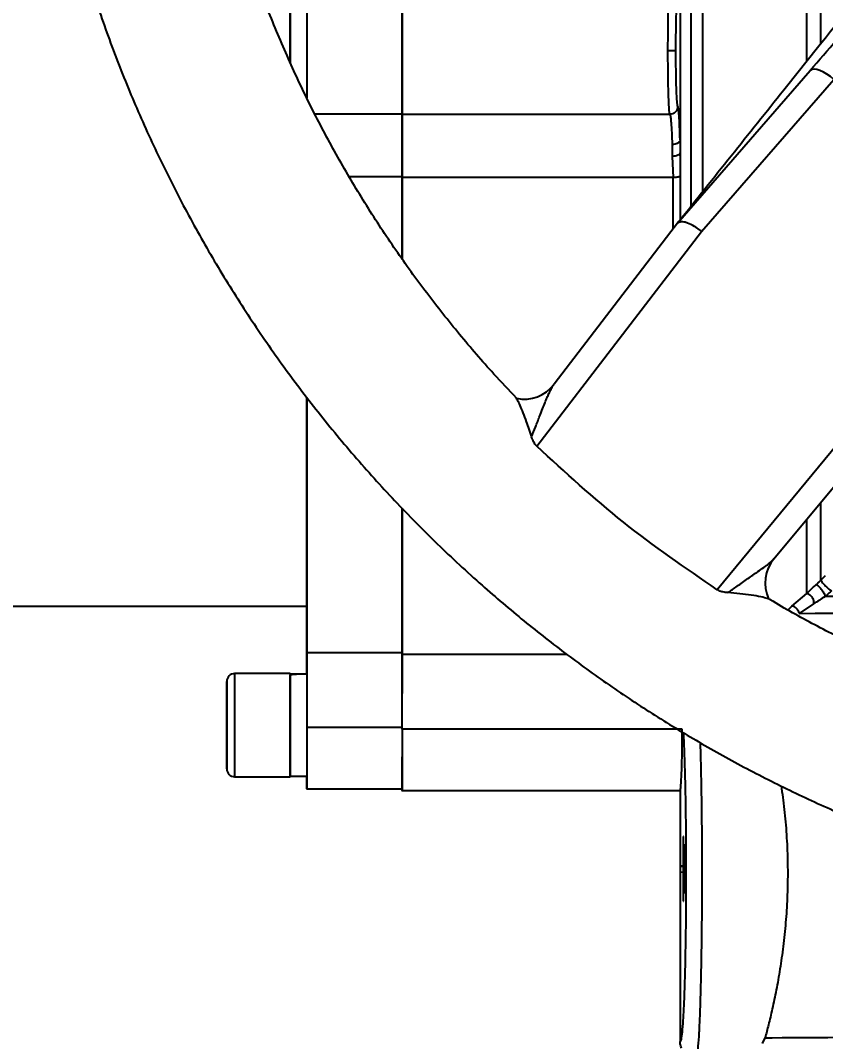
# Model space of a CAD drawing. Header units: millimetres. Extents: x 2136 to 4572, y 748 to 2471.
# Drawn here: x 2945.2 to 3046.6, y 1001 to 1129.7 of the extents above; entities that cross this region are included whole.
import ezdxf

# ---------------------------------------------------------------- set-up
doc = ezdxf.new("R2010")
doc.units = ezdxf.units.MM
doc.layers.add('AM_5', color=3, linetype='Continuous', lineweight=25)
doc.styles.add('SLDTEXTSTYLE1', font='txt.shx', dxfattribs={"width": 0.7, "bigfont": 'gbcbig.shx'})
doc.dimstyles.new('SLDDIMSTYLE12$0', dxfattribs={"dimtxt": 12, "dimasz": 10, "dimexe": 0, "dimexo": 0.0625, "dimgap": 0.875, "dimtad": 1, "dimdec": 1, "dimlfac": 1.8, "dimrnd": 1e-09, "dimzin": 12, "dimdsep": 46, "dimtxsty": 'SLDTEXTSTYLE1', "dimcen": 0.09, "dimdle": 8.16, "dimclrd": 3, "dimclre": 3, "dimadec": 0, "dimazin": 3, "dimtfac": 1, "dimtdec": 1, "dimtofl": 0, "dimtmove": 0, "dimatfit": 3, "dimfxl": 0, "dimfrac": 2, "dimtolj": 1, "dimlwd": 5, "dimlwe": 5, "dimarcsym": 0})

# ---------------------------------------------------------------- blocks, each defined once
blk = doc.blocks.new('*D74')
at = {"layer": 'AM_5', "color": 3, "lineweight": 5, "transparency": 16777216}
blk.add_line((3115.95, 1184.34), (2927.96, 1184.34), dxfattribs=at)
at = {"layer": 'AM_5', "color": 3, "linetype": 'Continuous', "lineweight": 5, "transparency": 16777216}
for p, q in [((2927.96, 1174.34), (2927.96, 952.73)), ((3070.2, 942.73), (2927.96, 942.73))]:
    blk.add_line(p, q, dxfattribs=at)
at = {"layer": 'AM_5', "color": 3, "transparency": 16777216}
for points in [[(2926.29, 1174.34), (2929.62, 1174.34), (2927.96, 1184.34)], [(2926.29, 952.73), (2929.62, 952.73), (2927.96, 942.73)]]:
    blk.add_solid(points, dxfattribs=at)
at = {"layer": 'Defpoints', "color": 0, "transparency": 16777216}
for p in [(3116.01, 1184.34), (2927.96, 942.73), (3070.27, 942.73)]:
    blk.add_point(p, dxfattribs=at)
at = {"layer": 'AM_5', "color": 0, "transparency": 16777216, "insert": (2921.08, 1010.01), "char_height": 12, "attachment_point": 5, "rotation": 90, "style": 'SLDTEXTSTYLE1'}
blk.add_mtext('\\A1;245', dxfattribs=at)

msp = doc.modelspace()

# ---------------------------------------------------------------- linework, layer by layer
at = {"color": 7, "linetype": 'Continuous', "lineweight": 25}
for p, q in [((3028.254, 1137.075), (3028.254, 1125.875)), ((3028.254, 1125.875), (3028.254, 1114.675)), ((3027.947, 1104.198), (3044.633, 1123.435)), ((3030.968, 1103.131), (3047.624, 1122.293)), ((2982.241, 1117.948), (2993.254, 1117.948)), ((2993.254, 1117.898), (3026.966, 1117.898)), ((3028.254, 1114.675), (3028.254, 1113.065)), ((3027.254, 1112.595), (3027.388, 1109.94)), ((3028.255, 1112.689), (3028.185, 1112.893)), ((3028.254, 1113.065), (3028.254, 1110.041)), ((2993.254, 1110.01), (2986.62, 1110.01)), ((3027.388, 1109.94), (2993.254, 1109.94)), ((3028.254, 1110.041), (3028.254, 1104.558)), ((3028.062, 1104.364), (3012.391, 1083.894)), ((3010.214, 1076.083), (3030.968, 1103.131)), ((3054.645, 1084.3), (3032.933, 1058.015)), ((3040.066, 1061.884), (3056.507, 1081.742)), ((3045.986, 1059.215), (3046.577, 1059.807)), ((3042.311, 1055.957), (3044.218, 1057.552)), ((2840.254, 1055.943), (2981.254, 1055.943)), ((3041.851, 1055.481), (3042.311, 1055.957)), ((3045.057, 1056.241), (3043.247, 1055.027)), ((2981.254, 1050.098), (2993.254, 1050.098)), ((2993.254, 1049.902), (3013.936, 1049.901)), ((2979.154, 1047.443), (2972.154, 1047.443)), ((2971.154, 1040.943), (2971.154, 1043.943)), ((2971.154, 1043.943), (2971.154, 1043.943)), ((2971.154, 1043.943), (2971.154, 1040.943)), ((2971.154, 1040.943), (2971.154, 1037.943)), ((2971.154, 1037.943), (2971.154, 1040.943)), ((2971.154, 1040.943), (2971.154, 1040.943)), ((2993.254, 1040.663), (2981.254, 1040.663)), ((3028.534, 1040.447), (2993.254, 1040.447)), ((2971.154, 1037.943), (2971.154, 1037.943)), ((2972.154, 1034.443), (2979.154, 1034.443)), ((2979.154, 1034.503), (2981.254, 1034.503)), ((2981.254, 1032.943), (2993.254, 1032.943)), ((2993.254, 1032.711), (3028.254, 1032.711)), ((3028.254, 1032.711), (3028.254, 1001.097)), ((3028.676, 1026.931), (3028.648, 1026.929)), ((3028.648, 1026.929), (3028.648, 1023.195)), ((3028.648, 1026.929), (3028.676, 1026.929)), ((3028.676, 1018.765), (3028.676, 1026.931)), ((3028.767, 1025.959), (3028.74, 1025.957)), ((3028.74, 1025.957), (3028.74, 1019.746)), ((3028.74, 1025.957), (3028.767, 1025.957)), ((3028.767, 1019.748), (3028.767, 1025.959)), ((3028.848, 1025.007), (3028.822, 1025.005)), ((3028.822, 1025.005), (3028.822, 1020.708)), ((3028.822, 1025.005), (3028.848, 1025.005)), ((3028.848, 1020.71), (3028.848, 1025.007)), ((3028.648, 1023.195), (3028.277, 1023.173)), ((3028.277, 1023.173), (3028.277, 1022.437)), ((3028.277, 1023.173), (3028.676, 1023.173)), ((3028.277, 1022.437), (3028.648, 1022.46)), ((3028.648, 1023.195), (3028.676, 1023.195)), ((3028.648, 1022.46), (3028.648, 1018.763)), ((3028.648, 1022.46), (3028.676, 1022.46)), ((3028.74, 1019.746), (3028.767, 1019.748)), ((3028.822, 1020.708), (3028.848, 1020.71)), ((3028.648, 1018.763), (3028.676, 1018.765)), ((3038.635, 1000.847), (3038.963, 1001.562))]:
    msp.add_line(p, q, dxfattribs=at)
at = {"color": 7, "linetype": 'Continuous', "lineweight": 25, "flags": 128}
for points in [[(3044.219, 1124.618), (3044.219, 1127.623), (3044.219, 1132.756), (3044.219, 1137.856), (3044.219, 1142.899), (3044.219, 1147.861), (3044.219, 1152.719), (3044.219, 1157.45)], [(3045.986, 1126.837), (3045.986, 1126.846), (3045.986, 1132.058), (3045.986, 1137.238), (3045.986, 1142.362), (3045.986, 1147.403), (3045.986, 1152.338), (3045.986, 1157.14)], [(2981.254, 1133.938), (2981.254, 1133.685), (2981.254, 1133.061), (2981.254, 1132.096), (2981.254, 1130.836), (2981.254, 1129.342), (2981.254, 1127.684), (2981.254, 1125.943), (2981.254, 1124.202), (2981.254, 1122.544), (2981.254, 1121.05), (2981.254, 1119.968)], [(2993.254, 1117.948), (2993.254, 1118.2), (2993.254, 1118.824), (2993.254, 1119.789), (2993.254, 1121.05), (2993.254, 1122.544), (2993.254, 1124.202), (2993.254, 1125.943), (2993.254, 1127.684), (2993.254, 1129.342), (2993.254, 1130.836), (2993.254, 1132.096), (2993.254, 1133.061), (2993.254, 1133.685), (2993.254, 1133.938)], [(3031.083, 1133.378), (3031.083, 1128.261), (3031.083, 1123.133), (3031.083, 1118.016), (3031.083, 1112.935), (3031.083, 1108.11)], [(2979.154, 1132.443), (2979.154, 1132.399), (2979.154, 1132.051), (2979.154, 1131.374), (2979.154, 1130.403), (2979.154, 1129.193), (2979.154, 1127.807), (2979.154, 1126.321), (2979.154, 1124.814), (2979.154, 1124.37)], [(2979.154, 1124.387), (2979.154, 1125.334), (2979.154, 1126.839), (2979.154, 1128.296), (2979.154, 1129.624), (2979.154, 1130.75), (2979.154, 1131.614), (2979.154, 1132.168), (2979.154, 1132.381), (2979.154, 1132.383)], [(3029.668, 1106.365), (3029.668, 1110.62), (3029.668, 1115.704), (3029.668, 1120.835), (3029.668, 1125.989), (3029.668, 1131.142)], [(3047.624, 1122.293), (3047.194, 1122.649), (3046.749, 1122.962), (3046.303, 1123.22), (3045.875, 1123.413), (3045.48, 1123.534), (3045.133, 1123.578), (3044.847, 1123.545), (3044.633, 1123.435)], [(2993.254, 1117.537), (2993.254, 1117.287), (2993.254, 1116.565), (2993.254, 1115.606), (2993.254, 1114.437), (2993.254, 1113.089), (2993.254, 1111.599), (2993.254, 1110.01)], [(3027.254, 1114.067), (3027.254, 1113.893), (3027.254, 1113.716), (3027.254, 1113.535), (3027.254, 1113.352), (3027.254, 1113.167), (3027.254, 1112.979), (3027.254, 1112.788), (3027.254, 1112.595)], [(2993.254, 1099.617), (2993.254, 1099.868), (2993.254, 1104.89), (2993.254, 1110.01)], [(3027.388, 1103.476), (3027.388, 1104.817), (3027.388, 1109.94)], [(2981.254, 1082.227), (2981.254, 1081.21), (2981.254, 1077.01), (2981.254, 1073.038), (2981.254, 1069.31), (2981.254, 1065.844), (2981.254, 1062.656), (2981.254, 1059.762), (2981.254, 1057.173), (2981.254, 1054.903), (2981.254, 1052.961), (2981.254, 1051.357), (2981.254, 1050.098)], [(2981.254, 1055.943), (2981.254, 1056.121), (2981.254, 1056.655), (2981.254, 1057.543), (2981.254, 1058.778), (2981.254, 1060.356), (2981.254, 1062.269), (2981.254, 1064.505), (2981.254, 1067.055), (2981.254, 1069.905), (2981.254, 1073.04), (2981.254, 1076.445), (2981.254, 1080.103), (2981.254, 1082.148)], [(3045.986, 1059.215), (3045.986, 1061.702), (3045.986, 1064.505), (3045.986, 1067.61), (3045.986, 1068.929)], [(3044.218, 1057.552), (3044.218, 1059.857), (3044.218, 1062.472), (3044.218, 1065.383), (3044.218, 1066.789)], [(3048.911, 1057.17), (3046.509, 1057.16)], [(2981.254, 1050.098), (2981.254, 1051.357), (2981.254, 1052.961), (2981.254, 1054.903), (2981.254, 1055.943)], [(3043.247, 1055.027), (3045.251, 1055.037), (3047.573, 1055.047)], [(2981.254, 1050.098), (2981.254, 1049.624), (2981.254, 1048.893), (2981.254, 1047.926), (2981.254, 1046.75), (2981.254, 1045.396), (2981.254, 1043.902), (2981.254, 1042.31), (2981.254, 1040.663)], [(2981.254, 1047.268), (2981.254, 1047.926), (2981.254, 1048.893), (2981.254, 1049.624), (2981.254, 1050.098)], [(2972.154, 1047.443), (2972.154, 1047.432), (2972.154, 1047.17), (2972.154, 1046.572), (2972.154, 1045.671), (2972.154, 1044.515), (2972.154, 1043.166), (2972.154, 1041.697), (2972.154, 1040.188), (2972.154, 1038.72), (2972.154, 1037.371), (2972.154, 1036.215), (2972.154, 1035.314), (2972.154, 1034.716), (2972.154, 1034.454), (2972.154, 1034.443)], [(2979.154, 1047.443), (2979.154, 1047.432), (2979.154, 1047.17), (2979.154, 1046.572), (2979.154, 1045.671), (2979.154, 1044.515), (2979.154, 1043.166), (2979.154, 1041.697), (2979.154, 1040.188), (2979.154, 1038.72), (2979.154, 1037.371), (2979.154, 1036.215), (2979.154, 1035.314), (2979.154, 1034.716), (2979.154, 1034.454), (2979.154, 1034.443)], [(2979.154, 1034.503), (2979.154, 1034.566), (2979.154, 1034.948), (2979.154, 1035.659), (2979.154, 1036.658), (2979.154, 1037.892), (2979.154, 1039.292), (2979.154, 1040.783), (2979.154, 1042.282), (2979.154, 1043.709), (2979.154, 1044.984), (2979.154, 1046.038), (2979.154, 1046.813), (2979.154, 1047.268)], [(2981.254, 1040.663), (2981.254, 1038.929), (2981.254, 1037.292), (2981.254, 1035.831), (2981.254, 1034.614), (2981.254, 1033.701), (2981.254, 1033.135), (2981.254, 1032.943), (2981.254, 1033.135), (2981.254, 1033.701), (2981.254, 1034.503)], [(3038.963, 1001.562), (3039.854, 1001.573), (3041.098, 1001.584), (3042.689, 1001.595), (3044.62, 1001.605), (3046.881, 1001.615), (3049.462, 1001.625), (3052.352, 1001.635), (3055.537, 1001.644), (3059.002, 1001.652), (3062.731, 1001.66), (3066.707, 1001.668), (3070.913, 1001.675), (3075.327, 1001.681), (3079.931, 1001.687), (3084.702, 1001.692), (3089.618, 1001.696), (3094.658, 1001.699), (3099.798, 1001.702)]]:
    msp.add_lwpolyline(points, dxfattribs=at)
at = {"color": 7, "linetype": 'Continuous', "lineweight": 25}
for radius in [78.5, 77.5]:
    msp.add_circle((3115.733, 1184.351), radius, dxfattribs=at)
for centre, radius, start, end in [((3026.968, 999.279), 126.631, 89.65559, 90.10778), ((3008.649, 1086.686), 4.669, 257.62568, 323.26961), ((3043.629, 1058.867), 4.668, 139.73951, 205.37948), ((3042.157, 1054.866), 1.102, 8.36733, 81.9514), ((2972.154, 1046.443), 1, 90, 180), ((2972.154, 1035.443), 1, 180, 270)]:
    msp.add_arc(centre, radius, start, end, dxfattribs=at)
for centre, start_param, end_param in [((2979.154, 1040.943), 1.4765232, 1.5707963), ((2981.254, 1040.943), 1.5707963, 1.760193)]:
    msp.add_ellipse(centre, major_axis=(11.154, 0), ratio=0.5773521, start_param=start_param, end_param=end_param, dxfattribs=at)
for points, knots in [([(3115.821, 1015.745), (3118.381, 1015.77), (3121.962, 1015.805), (3127.231, 1016.084), (3131.695, 1016.419), (3137.012, 1016.985), (3142.581, 1017.758), (3148.394, 1018.768), (3154.365, 1020.024), (3160.441, 1021.535), (3166.579, 1023.305), (3172.744, 1025.34), (3178.908, 1027.639), (3185.045, 1030.204), (3191.133, 1033.035), (3197.152, 1036.128), (3203.085, 1039.483), (3208.914, 1043.095), (3214.624, 1046.961), (3220.2, 1051.075), (3225.627, 1055.432), (3230.893, 1060.026), (3235.984, 1064.851), (3240.889, 1069.899), (3245.596, 1075.161), (3250.093, 1080.631), (3254.372, 1086.3), (3258.42, 1092.157), (3262.23, 1098.194), (3265.792, 1104.399), (3269.097, 1110.764), (3272.138, 1117.277), (3274.907, 1123.926), (3277.397, 1130.7), (3279.603, 1137.588), (3281.517, 1144.577), (3283.136, 1151.654), (3284.454, 1158.808), (3285.467, 1166.025), (3286.171, 1173.292), (3286.564, 1180.596), (3286.643, 1187.924), (3286.406, 1195.262), (3285.852, 1202.597), (3284.979, 1209.915), (3283.789, 1217.202), (3282.281, 1224.444), (3280.456, 1231.629), (3278.316, 1238.742), (3275.862, 1245.769), (3273.097, 1252.698), (3270.024, 1259.514), (3266.647, 1266.205), (3262.969, 1272.757), (3258.996, 1279.157), (3254.731, 1285.392), (3250.18, 1291.45), (3245.348, 1297.318), (3240.241, 1302.985), (3234.864, 1308.437), (3229.417, 1313.485), (3223.944, 1318.137), (3218.486, 1322.407), (3212.861, 1326.449), (3207.079, 1330.257), (3201.152, 1333.826), (3195.089, 1337.148), (3188.904, 1340.218), (3182.607, 1343.031), (3176.213, 1345.583), (3169.738, 1347.869), (3163.2, 1349.886), (3156.625, 1351.628), (3150.053, 1353.093), (3143.559, 1354.274), (3137.269, 1355.172), (3131.746, 1355.755), (3126.863, 1356.123), (3122.039, 1356.362), (3116.064, 1356.479), (3110.547, 1356.369), (3105.278, 1356.097), (3100.814, 1355.76), (3095.498, 1355.195), (3089.929, 1354.421), (3084.115, 1353.411), (3078.144, 1352.155), (3072.068, 1350.645), (3065.93, 1348.874), (3059.765, 1346.84), (3053.601, 1344.54), (3047.465, 1341.975), (3041.376, 1339.145), (3035.357, 1336.051), (3029.424, 1332.696), (3023.595, 1329.084), (3017.885, 1325.219), (3012.31, 1321.105), (3006.882, 1316.747), (3001.617, 1312.153), (2996.525, 1307.329), (2991.621, 1302.281), (2986.914, 1297.018), (2982.416, 1291.548), (2978.138, 1285.88), (2974.089, 1280.023), (2970.279, 1273.986), (2966.718, 1267.78), (2963.413, 1261.415), (2960.37, 1254.903), (2957.608, 1248.252), (2955.271, 1241.97), (2953.993, 1237.865), (2953.429, 1236.056)], [0, 0, 0, 0, 0.01020738, 0.01427401, 0.02103699, 0.02805607, 0.03558666, 0.0434511, 0.05157826, 0.05991132, 0.06840986, 0.07704394, 0.08579098, 0.09463359, 0.10355821, 0.11255405, 0.12161242, 0.13072624, 0.1398897, 0.14909794, 0.15834689, 0.16763314, 0.17695375, 0.18630622, 0.19568842, 0.20509849, 0.21453484, 0.22399606, 0.23348097, 0.24298851, 0.25251779, 0.26206801, 0.27163852, 0.28122873, 0.29083816, 0.30046642, 0.31011319, 0.31977821, 0.32946132, 0.33916239, 0.34888138, 0.35861831, 0.36837328, 0.37814642, 0.38793798, 0.39774825, 0.40757761, 0.41742653, 0.42729557, 0.4371854, 0.4470968, 0.45703069, 0.46698816, 0.47697044, 0.48697902, 0.49701559, 0.50708218, 0.51718117, 0.52731537, 0.53748817, 0.54770366, 0.5569145, 0.56612256, 0.57532659, 0.5845258, 0.59371913, 0.60290519, 0.61208206, 0.62124705, 0.63039624, 0.63952364, 0.64861966, 0.65766788, 0.66663751, 0.67546331, 0.68397889, 0.69196332, 0.69760555, 0.70350123, 0.71121989, 0.72142727, 0.72549391, 0.73225688, 0.73927596, 0.74680655, 0.754671, 0.76279816, 0.77113122, 0.77962976, 0.78826384, 0.79701087, 0.80585349, 0.81477811, 0.82377394, 0.83283231, 0.84194614, 0.85110959, 0.86031783, 0.86956679, 0.87885303, 0.88817364, 0.89752611, 0.90690831, 0.91631839, 0.92575473, 0.93521596, 0.94470086, 0.95420841, 0.96373768, 0.97328791, 0.98285841, 0.99244862, 1, 1, 1, 1]), ([(3007.67, 1082.153), (3006.709, 1083.153), (3004.22, 1085.746), (3000.439, 1090.159), (2996.307, 1095.362), (2992.407, 1100.767), (2988.737, 1106.354), (2985.31, 1112.115), (2982.136, 1118.038), (2979.222, 1124.114), (2976.578, 1130.328), (2974.21, 1136.67), (2972.125, 1143.128), (2970.33, 1149.687), (2968.83, 1156.335), (2967.631, 1163.059), (2966.737, 1169.845), (2966.152, 1176.679), (2965.878, 1183.547), (2965.919, 1190.434), (2966.277, 1197.327), (2966.952, 1204.211), (2967.945, 1211.071), (2969.257, 1217.893), (2970.886, 1224.662), (2972.831, 1231.363), (2975.091, 1237.983), (2977.663, 1244.507), (2980.544, 1250.92), (2983.731, 1257.207), (2987.218, 1263.356), (2991.003, 1269.352), (2995.08, 1275.181), (2999.443, 1280.83), (3004.087, 1286.285), (3009.006, 1291.535), (3014.015, 1296.391), (3019.07, 1300.863), (3024.128, 1304.96), (3029.355, 1308.837), (3034.749, 1312.468), (3039.225, 1315.266), (3041.949, 1316.762), (3042.775, 1317.216)], [0, 0, 0, 0, 0.0151775, 0.0393292, 0.0635604, 0.0878663, 0.1122429, 0.1366868, 0.161195, 0.1857649, 0.2103945, 0.2350819, 0.2598255, 0.2846241, 0.3094766, 0.3343824, 0.3593409, 0.3843518, 0.409415, 0.4345306, 0.4596989, 0.4849206, 0.5101965, 0.5355275, 0.5609152, 0.5863611, 0.6118672, 0.6374358, 0.6630699, 0.6887726, 0.714548, 0.7404006, 0.7663359, 0.7923603, 0.8184816, 0.8447092, 0.8710544, 0.8948026, 0.918543, 0.942272, 0.9659875, 0.9896862, 1, 1, 1, 1]), ([(2945.951, 1187.237), (2945.935, 1186.245), (2945.879, 1182.806), (2946.116, 1176.917), (2946.654, 1169.583), (2947.531, 1162.265), (2948.72, 1154.978), (2950.228, 1147.735), (2952.053, 1140.551), (2954.194, 1133.438), (2956.648, 1126.41), (2959.412, 1119.482), (2962.485, 1112.665), (2965.862, 1105.975), (2969.54, 1099.423), (2973.514, 1093.023), (2977.779, 1086.787), (2982.33, 1080.729), (2987.162, 1074.861), (2992.269, 1069.195), (2997.645, 1063.742), (3003.092, 1058.695), (3008.565, 1054.042), (3014.024, 1049.773), (3019.649, 1045.73), (3025.43, 1041.922), (3031.358, 1038.354), (3037.42, 1035.032), (3043.606, 1031.962), (3049.902, 1029.148), (3056.296, 1026.596), (3062.771, 1024.31), (3069.309, 1022.294), (3075.884, 1020.551), (3082.457, 1019.087), (3088.951, 1017.905), (3095.24, 1017.008), (3100.764, 1016.424), (3105.647, 1016.058), (3110.471, 1015.811), (3113.885, 1015.769), (3115.821, 1015.745)], [0, 0, 0, 0, 0.01109766, 0.03845632, 0.06586598, 0.09332727, 0.12084104, 0.14840835, 0.17603052, 0.20370911, 0.23144601, 0.25924341, 0.28710389, 0.31503048, 0.34302669, 0.37109662, 0.39924508, 0.42747773, 0.45580122, 0.48422349, 0.51275401, 0.54140426, 0.56723687, 0.59306169, 0.61887522, 0.6446752, 0.67045871, 0.69622182, 0.72195917, 0.74766321, 0.77332291, 0.7989215, 0.8244321, 0.84980864, 0.87496476, 0.89971751, 0.9236002, 0.94599323, 0.96181736, 0.97835234, 1, 1, 1, 1]), ([(3044.633, 1123.435), (3045.748, 1124.716), (3047.98, 1127.279), (3051.521, 1131.277), (3055.164, 1135.344), (3057.646, 1138.073), (3058.891, 1139.442)], [0, 0, 0, 0, 0.2492462, 0.4987214, 0.7485201, 1, 1, 1, 1]), ([(3026.73, 1125.909), (3026.732, 1126.772), (3026.738, 1128.53), (3026.78, 1131.018), (3026.837, 1132.673), (3026.903, 1133.654), (3026.943, 1133.803), (3026.966, 1133.888)], [0, 0, 0, 0, 0.21063335, 0.4294058, 0.67937103, 0.81669182, 1, 1, 1, 1]), ([(3028.062, 1104.364), (3032.478, 1109.9), (3040.364, 1119.785), (3048.299, 1129.731), (3051.79, 1134.108)], [0, 0, 0, 0, 0.56000043, 1, 1, 1, 1]), ([(3027.729, 1125.907), (3027.733, 1126.804), (3027.74, 1128.596), (3027.794, 1130.873), (3027.871, 1132.498), (3027.934, 1132.758), (3027.965, 1132.888)], [0, 0, 0, 0, 0.2498695, 0.4997255, 0.7497355, 1, 1, 1, 1]), ([(3026.966, 1117.898), (3026.935, 1118.044), (3026.882, 1118.3), (3026.819, 1119.61), (3026.778, 1121.032), (3026.75, 1122.58), (3026.733, 1124.227), (3026.731, 1125.355), (3026.73, 1125.909)], [0, 0, 0, 0, 0.2452809, 0.4288993, 0.5790518, 0.7242842, 0.8645993, 1, 1, 1, 1]), ([(3027.965, 1118.897), (3027.934, 1119.031), (3027.872, 1119.298), (3027.794, 1120.93), (3027.74, 1123.214), (3027.733, 1125.009), (3027.729, 1125.907)], [0, 0, 0, 0, 0.249886, 0.4997488, 0.7497519, 1, 1, 1, 1]), ([(2993.254, 1099.676), (2993.254, 1102.154), (2993.254, 1107.594), (2993.254, 1115.118), (2993.254, 1120.104), (2993.254, 1121.943)], [0, 0, 0, 0, 0.345584, 0.7587115, 1, 1, 1, 1]), ([(3027.965, 1118.897), (3027.952, 1118.771), (3027.931, 1118.578), (3027.806, 1118.346), (3027.677, 1118.185), (3027.517, 1118.056), (3027.285, 1117.932), (3027.091, 1117.911), (3026.966, 1117.897)], [0, 0, 0, 0, 0.239471, 0.3683705, 0.5000015, 0.6316323, 0.7605311, 1, 1, 1, 1]), ([(3028.254, 1114.675), (3028.236, 1115.267), (3028.198, 1116.459), (3028.127, 1117.765), (3028.048, 1118.658), (3027.993, 1118.818), (3027.965, 1118.897)], [0, 0, 0, 0, 0.2485215, 0.4999911, 0.7509557, 1, 1, 1, 1]), ([(3026.966, 1117.898), (3026.997, 1117.809), (3027.052, 1117.653), (3027.132, 1116.805), (3027.199, 1115.675), (3027.236, 1114.587), (3027.254, 1114.067)], [0, 0, 0, 0, 0.2851739, 0.500074, 0.7610217, 1, 1, 1, 1]), ([(3028.254, 1114.675), (3028.249, 1114.633), (3028.239, 1114.553), (3028.175, 1114.444), (3028.091, 1114.351), (3028.01, 1114.288), (3027.964, 1114.258), (3027.934, 1114.241), (3027.839, 1114.19), (3027.619, 1114.107), (3027.381, 1114.081), (3027.254, 1114.067)], [0, 0, 0, 0, 0.13274928, 0.2587097, 0.38346285, 0.46187539, 0.50802694, 0.51153962, 0.54269826, 0.7552829, 1, 1, 1, 1]), ([(2993.254, 1109.94), (2993.254, 1107.505), (2993.254, 1104.018), (2993.254, 1100.683), (2993.254, 1099.676)], [0, 0, 0, 0, 0.6980153, 1, 1, 1, 1]), ([(3027.947, 1104.198), (3027.942, 1104.194), (3027.931, 1104.185), (3027.937, 1104.201), (3027.977, 1104.257), (3028.029, 1104.323), (3028.062, 1104.364)], [0, 0, 0, 0, 0.1147934, 0.2642503, 0.5426543, 1, 1, 1, 1]), ([(3030.968, 1103.131), (3030.938, 1103.155), (3030.853, 1103.227), (3030.562, 1103.457), (3029.987, 1103.851), (3029.311, 1104.177), (3028.772, 1104.325), (3028.302, 1104.375), (3028.087, 1104.268), (3027.947, 1104.198)], [0, 0, 0, 0, 0.0260712, 0.0753359, 0.2510277, 0.500322, 0.632163, 0.7609985, 1, 1, 1, 1]), ([(3009.56, 1077.251), (3009.721, 1077.669), (3010.072, 1078.578), (3010.647, 1080.048), (3011.127, 1081.286), (3011.505, 1082.195), (3011.733, 1082.713), (3011.96, 1083.189), (3012.181, 1083.608), (3012.327, 1083.807), (3012.391, 1083.894)], [0, 0, 0, 0, 0.1611026, 0.3502106, 0.5867982, 0.6800351, 0.7629564, 0.8357924, 0.9281737, 1, 1, 1, 1]), ([(3009.56, 1077.251), (3009.351, 1077.905), (3008.878, 1079.39), (3008.232, 1080.972), (3007.796, 1081.866), (3007.659, 1082.108), (3007.647, 1082.129), (3007.649, 1082.126), (3007.649, 1082.126)], [0, 0, 0, 0, 0.2971018, 0.6738454, 0.8402733, 0.9608545, 0.994792, 1, 1, 1, 1]), ([(3010.214, 1076.083), (3010.105, 1076.207), (3009.84, 1076.508), (3009.666, 1076.925), (3009.582, 1077.184), (3009.56, 1077.251)], [0, 0, 0, 0, 0.3408092, 0.8280986, 1, 1, 1, 1]), ([(3032.933, 1058.015), (3028.931, 1060.756), (3020.928, 1066.238), (3013.785, 1072.801), (3010.213, 1076.083)], [0, 0, 0, 0, 0.50000046, 1, 1, 1, 1]), ([(2993.254, 1049.833), (2993.254, 1050.407), (2993.254, 1051.557), (2993.254, 1054.159), (2993.253, 1057.368), (2993.253, 1061.253), (2993.253, 1064.895), (2993.253, 1067.434), (2993.253, 1068.278)], [0, 0, 0, 0, 0.1818994, 0.3637987, 0.5456981, 0.7275974, 0.9094968, 1, 1, 1, 1]), ([(2993.254, 1053.492), (2993.254, 1053.488), (2993.254, 1053.283), (2993.254, 1054.009), (2993.254, 1055.755), (2993.254, 1058.868), (2993.254, 1062.948), (2993.254, 1066.527), (2993.254, 1068.277)], [0, 0, 0, 0, 0.0032792, 0.2043382, 0.4053973, 0.6064563, 0.8075153, 1, 1, 1, 1]), ([(2993.254, 1068.277), (2993.254, 1067.507), (2993.254, 1065.035), (2993.254, 1061.443), (2993.254, 1057.528), (2993.254, 1054.291), (2993.254, 1051.658), (2993.254, 1050.488), (2993.254, 1049.902)], [0, 0, 0, 0, 0.0830225, 0.266418, 0.4498135, 0.633209, 0.8166045, 1, 1, 1, 1]), ([(3034.248, 1057.639), (3034.645, 1057.906), (3035.515, 1058.492), (3036.79, 1059.42), (3038.157, 1060.366), (3039.383, 1061.206), (3039.867, 1061.686), (3040.066, 1061.884)], [0, 0, 0, 0, 0.1731069, 0.3790677, 0.5833991, 0.8278545, 1, 1, 1, 1]), ([(3044.218, 1057.552), (3044.382, 1057.711), (3044.637, 1057.956), (3045.038, 1058.338), (3045.289, 1058.562), (3045.398, 1058.659)], [0, 0, 0, 0, 0.50740932, 0.78580851, 1, 1, 1, 1]), ([(3045.398, 1058.659), (3045.502, 1058.751), (3045.698, 1058.924), (3045.894, 1059.122), (3045.986, 1059.215)], [0, 0, 0, 0, 0.5295864, 1, 1, 1, 1]), ([(3045.398, 1058.659), (3045.448, 1058.632), (3045.548, 1058.58), (3045.74, 1058.411), (3045.933, 1058.205), (3046.11, 1057.982), (3046.268, 1057.752), (3046.399, 1057.522), (3046.492, 1057.306), (3046.503, 1057.208), (3046.509, 1057.16)], [0, 0, 0, 0, 0.1310483, 0.2625369, 0.3881864, 0.5032326, 0.6148558, 0.7377661, 0.8681392, 1, 1, 1, 1]), ([(3045.986, 1059.215), (3046.006, 1059.172), (3046.047, 1059.086), (3046.194, 1058.888), (3046.378, 1058.673), (3046.581, 1058.462), (3046.793, 1058.26), (3047.007, 1058.077), (3047.204, 1057.932), (3047.289, 1057.894), (3047.331, 1057.874)], [0, 0, 0, 0, 0.13092068, 0.26204689, 0.38670586, 0.50000002, 0.61329416, 0.73795311, 0.86907932, 1, 1, 1, 1]), ([(3034.248, 1057.639), (3034.051, 1057.658), (3033.699, 1057.692), (3033.236, 1057.836), (3033.006, 1057.972), (3032.933, 1058.015)], [0, 0, 0, 0, 0.4614557, 0.826888, 1, 1, 1, 1]), ([(3039.411, 1056.866), (3039.411, 1056.866), (3039.42, 1056.863), (3039.219, 1056.928), (3038.44, 1057.116), (3037.228, 1057.33), (3035.808, 1057.514), (3034.766, 1057.597), (3034.248, 1057.639)], [0, 0, 0, 0, 0.0052274, 0.1258242, 0.3272801, 0.5489619, 0.7757262, 1, 1, 1, 1]), ([(3044.218, 1057.552), (3044.286, 1057.531), (3044.422, 1057.487), (3044.614, 1057.361), (3044.78, 1057.201), (3044.911, 1057.019), (3045.004, 1056.83), (3045.061, 1056.636), (3045.085, 1056.435), (3045.067, 1056.307), (3045.057, 1056.241)], [0, 0, 0, 0, 0.1325008, 0.2662233, 0.397443, 0.5228319, 0.639905, 0.7518665, 0.872167, 1, 1, 1, 1]), ([(3046.509, 1057.16), (3046.276, 1057.002), (3045.705, 1056.617), (3045.298, 1056.381), (3045.057, 1056.241)], [0, 0, 0, 0, 0.4080088, 1, 1, 1, 1]), ([(3047.331, 1057.874), (3047.203, 1057.751), (3046.939, 1057.497), (3046.655, 1057.274), (3046.509, 1057.16)], [0, 0, 0, 0, 0.4845227, 1, 1, 1, 1]), ([(3115.872, 1035.745), (3113.471, 1035.783), (3110.113, 1035.835), (3105.17, 1036.139), (3100.981, 1036.496), (3095.994, 1037.087), (3090.773, 1037.887), (3085.327, 1038.924), (3079.739, 1040.208), (3074.059, 1041.746), (3068.331, 1043.544), (3062.587, 1045.604), (3056.858, 1047.93), (3051.163, 1050.512), (3045.542, 1053.381), (3041.619, 1055.513), (3039.616, 1056.755), (3039.416, 1056.879)], [0, 0, 0, 0, 0.089708, 0.1255093, 0.1850415, 0.2468399, 0.3131505, 0.3824082, 0.4539863, 0.5273844, 0.6022463, 0.6783085, 0.7553722, 0.8332846, 0.9119262, 0.9912022, 1, 1, 1, 1]), ([(2993.254, 1049.833), (2993.254, 1049.498), (2993.254, 1048.828), (2993.254, 1046.99), (2993.254, 1045.477), (2993.254, 1044.943)], [0, 0, 0, 0, 0.3927328, 0.7854656, 1, 1, 1, 1]), ([(2971.154, 1040.943), (2971.154, 1041.635), (2971.154, 1042.699), (2971.154, 1043.98), (2971.154, 1044.86), (2971.154, 1045.574), (2971.154, 1046.239), (2971.154, 1046.576), (2971.154, 1046.239), (2971.154, 1045.574), (2971.154, 1044.86), (2971.154, 1043.98), (2971.154, 1042.699), (2971.154, 1041.635), (2971.154, 1040.943)], [0, 0, 0, 0, 0.1197284, 0.1841803, 0.25, 0.3158197, 0.3802716, 0.5, 0.6197284, 0.6841803, 0.75, 0.8158197, 0.8802716, 1, 1, 1, 1]), ([(2971.154, 1040.943), (2971.154, 1040.251), (2971.154, 1039.187), (2971.154, 1037.906), (2971.154, 1037.026), (2971.154, 1036.312), (2971.154, 1035.647), (2971.154, 1035.31), (2971.154, 1035.647), (2971.154, 1036.312), (2971.154, 1037.026), (2971.154, 1037.906), (2971.154, 1039.187), (2971.154, 1040.251), (2971.154, 1040.943)], [0, 0, 0, 0, 0.1197284, 0.1841803, 0.25, 0.3158197, 0.3802716, 0.5, 0.6197284, 0.6841803, 0.75, 0.8158197, 0.8802716, 1, 1, 1, 1]), ([(2993.254, 1040.447), (2993.254, 1039.43), (2993.254, 1037.395), (2993.254, 1034.801), (2993.254, 1033.204), (2993.254, 1032.519), (2993.254, 1032.713), (2993.254, 1032.714)], [0, 0, 0, 0, 0.2496567, 0.4993133, 0.74897, 0.9986267, 1, 1, 1, 1]), ([(3028.254, 1032.711), (3028.276, 1032.754), (3028.315, 1032.829), (3028.383, 1033.509), (3028.455, 1034.889), (3028.518, 1037.411), (3028.529, 1039.455), (3028.534, 1040.447)], [0, 0, 0, 0, 0.1587187, 0.2699568, 0.5007191, 0.7575201, 1, 1, 1, 1]), ([(3028.66, 1040.032), (3028.693, 1039.387), (3028.76, 1038.045), (3028.845, 1035.402), (3028.915, 1032.347), (3028.966, 1028.977), (3028.995, 1025.411), (3029.003, 1021.748), (3028.989, 1018.1), (3028.953, 1014.577), (3028.896, 1011.28), (3028.821, 1008.314), (3028.729, 1005.76), (3028.622, 1003.698), (3028.506, 1002.197), (3028.381, 1001.252), (3028.296, 1001.149), (3028.254, 1001.097)], [0, 0, 0, 0, 0.0620488, 0.1290419, 0.1960393, 0.2630353, 0.3300303, 0.3970253, 0.4640214, 0.5310177, 0.5980134, 0.6650096, 0.732007, 0.7990047, 0.8660027, 0.9330014, 1, 1, 1, 1]), ([(3030.778, 1038.758), (3030.78, 1038.68), (3030.8, 1038.121), (3030.832, 1036.962), (3030.882, 1034.909), (3030.929, 1032.277), (3030.969, 1029.031), (3030.994, 1025.682), (3030.997, 1023.416), (3030.999, 1022.292)], [0, 0, 0, 0, 0.0188145, 0.1362189, 0.2484372, 0.4404844, 0.6297583, 0.8162623, 1, 1, 1, 1]), ([(2993.254, 1033.064), (2993.254, 1033.121), (2993.254, 1033.327), (2993.254, 1034.681), (2993.254, 1036.247), (2993.254, 1036.943)], [0, 0, 0, 0, 0.1768439, 0.6339579, 1, 1, 1, 1]), ([(3040.98, 1033.317), (3041.055, 1032.834), (3041.276, 1031.397), (3041.546, 1028.78), (3041.771, 1025.567), (3041.799, 1023.381), (3041.813, 1022.292)], [0, 0, 0, 0, 0.1455268, 0.4334455, 0.7177855, 1, 1, 1, 1]), ([(3030.999, 1022.292), (3030.997, 1021.101), (3030.993, 1018.697), (3030.968, 1015.548), (3030.936, 1012.869), (3030.9, 1010.646), (3030.852, 1008.335), (3030.787, 1005.96), (3030.702, 1003.629), (3030.599, 1001.556), (3030.521, 1000.64), (3030.48, 1000.166)], [0, 0, 0, 0, 0.1217334, 0.2456529, 0.3295313, 0.4143849, 0.5002146, 0.6112196, 0.7315209, 0.8611156, 1, 1, 1, 1]), ([(3041.813, 1022.292), (3041.8, 1021.247), (3041.774, 1019.149), (3041.569, 1016.048), (3041.256, 1013.039), (3040.845, 1010.181), (3040.37, 1007.534), (3039.87, 1005.179), (3039.38, 1003.129), (3039.102, 1002.083), (3038.963, 1001.562)], [0, 0, 0, 0, 0.1214856, 0.2437954, 0.3676184, 0.4931071, 0.6198103, 0.7472252, 0.8740914, 1, 1, 1, 1]), ([(3028.434, 1000.267), (3028.369, 1000.442), (3028.268, 1000.711), (3028.257, 1000.997), (3028.254, 1001.097)], [0, 0, 0, 0, 0.649785, 1, 1, 1, 1])]:
    msp.add_open_spline(points, degree=3, knots=knots, dxfattribs=at)
for points in [[(2993.254, 1133.888), (2993.254, 1133.739), (2993.254, 1133.442), (2993.254, 1131.586), (2993.254, 1128.983), (2993.254, 1126.934), (2993.254, 1125.909)], [(2993.254, 1125.909), (2993.254, 1124.884), (2993.254, 1122.834), (2993.254, 1120.224), (2993.254, 1118.356), (2993.254, 1118.051), (2993.254, 1117.898)], [(2993.254, 1117.898), (2993.254, 1117.75), (2993.254, 1117.454), (2993.254, 1115.669), (2993.254, 1113.129), (2993.254, 1111.003), (2993.254, 1109.94)], [(3028.254, 1113.065), (3028.239, 1113.003), (3028.209, 1112.88), (3027.978, 1112.725), (3027.647, 1112.617), (3027.385, 1112.603), (3027.254, 1112.595)], [(3028.254, 1110.041), (3028.205, 1110.027), (3028.106, 1109.997), (3027.893, 1109.965), (3027.65, 1109.944), (3027.475, 1109.941), (3027.388, 1109.94)], [(2993.254, 1040.447), (2993.254, 1041.552), (2993.254, 1043.762), (2993.254, 1046.65), (2993.254, 1048.901), (2993.254, 1049.569), (2993.254, 1049.902)]]:
    msp.add_open_spline(points, degree=3, dxfattribs=at)

# ---------------------------------------------------------------- dimensions: what is measured, and where the dimension line sits
at = {"layer": 'AM_5'}
dim = msp.add_linear_dim(base=(2927.956, 942.729), p1=(3116.012, 1184.341), p2=(3070.267, 942.729), angle=90, text='245', dimstyle='SLDDIMSTYLE12$0', override={"dimlfac": 1}, dxfattribs=at)
dim.commit()
dim.dimension.update_dxf_attribs({"geometry": '*D74', "text_midpoint": (2927.956, 1010.011), "dimtype": 160})

doc.saveas('drawing.dxf')
